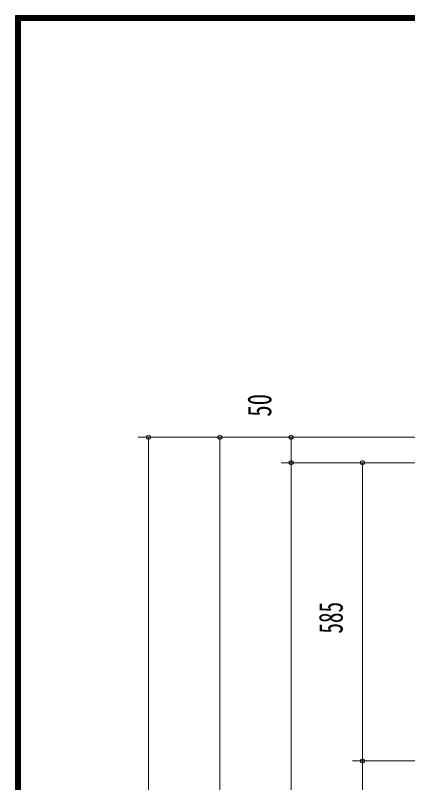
# Model space of a CAD drawing. Units: millimetres, scale not verified. Extents: x -5740 to 5740, y -4020 to 4020.
# Drawn here: x -5740 to -4970, y 2515 to 4020 of the extents above; entities that cross this region are included whole.
import ezdxf
from ezdxf.enums import TextEntityAlignment as Align

# ---------------------------------------------------------------- set-up
doc = ezdxf.new("R2010")
doc.units = ezdxf.units.MM
doc.header["$LTSCALE"] = 10
doc.layers.add('0-E_2ラック-F寸法', color=3, linetype='Continuous', lineweight=18)
doc.layers.add('1-2_F-F4PAPAER', color=5, linetype='Continuous', lineweight=18)
doc.styles.add('ＭＳ ゴシック', font='')
doc.styles.get('ＭＳ ゴシック').set_extended_font_data('MS Gothic')

msp = doc.modelspace()

# ---------------------------------------------------------------- linework, layer by layer
at = {"layer": '0-E_2ラック-F寸法'}
for p, q in [((-5498.7, 3192.31), (-4818.7, 3192.31)), ((-5478.7, 3192.31), (-5478.7, 1012.31)), ((-5338.7, 1362.31), (-5338.7, 3192.31)), ((-5198.7, 3192.31), (-5198.7, 3142.31)), ((-5218.7, 3142.31), (-4339.86, 3142.31)), ((-5198.7, 3142.31), (-5198.7, 1542.31)), ((-5058.7, 3142.31), (-5058.7, 2557.31)), ((-5078.7, 2557.31), (-4698.69, 2557.31)), ((-5058.7, 2557.31), (-5058.7, 1542.31))]:
    msp.add_line(p, q, dxfattribs=at)
for centre, start, end in [((-5478.7, 3192.32), 0, 180), ((-5478.7, 3192.32), 180, 0), ((-5338.7, 3192.32), 0, 180), ((-5338.7, 3192.32), 180, 0), ((-5198.7, 3192.32), 0, 180), ((-5198.7, 3192.32), 180, 0), ((-5198.7, 3142.32), 0, 180), ((-5198.7, 3142.32), 180, 0), ((-5058.7, 3142.32), 0, 180), ((-5058.7, 3142.32), 180, 0), ((-5058.7, 2557.32), 0, 180), ((-5058.7, 2557.32), 180, 0)]:
    msp.add_arc(centre, 4, start, end, dxfattribs=at)
at = {"layer": '1-2_F-F4PAPAER'}
for points in [[(-5740, -4019.87), (5740, -4019.87), (5740, 4020.13), (-5740, 4020.13)], [(-5739, -4018.87), (5739, -4018.87), (5739, 4019.13), (-5739, 4019.13)], [(-5738, -4017.87), (-5738, 4018.13), (5738, 4018.13), (5738, -4017.87)], [(-5737, -4016.87), (5737, -4016.87), (5737, 4017.13), (-5737, 4017.13)], [(-5736, -4015.87), (-5736, 4016.13), (5736, 4016.13), (5736, -4015.87)], [(-5735, -4014.87), (5735, -4014.87), (5735, 4015.13), (-5735, 4015.13)], [(-5734, -4013.87), (-5734, 4014.13), (5734, 4014.13), (5734, -4013.87)], [(-5733, -4012.87), (5733, -4012.87), (5733, 4013.13), (-5733, 4013.13)], [(-5732, -4011.87), (5732, -4011.87), (5732, 4012.13), (-5732, 4012.13)], [(-5731, -4010.87), (5731, -4010.87), (5731, 4011.13), (-5731, 4011.13)], [(-5730, -4009.87), (-5730, 4010.13), (5730, 4010.13), (5730, -4009.87)]]:
    msp.add_lwpolyline(points, close=True, dxfattribs=at)

# ---------------------------------------------------------------- texts
at = {"layer": '0-E_2ラック-F寸法', "color": 7, "style": 'ＭＳ ゴシック'}
for s, width, p in [('50', 0.7, (-5223.5, 3232.65)), ('585', 0.65, (-5083.5, 2807.14))]:
    msp.add_text(s, height=46.89, rotation=90, dxfattribs=dict(at, width=width)).set_placement(p, align=Align.BOTTOM_LEFT)

doc.saveas('drawing.dxf')
